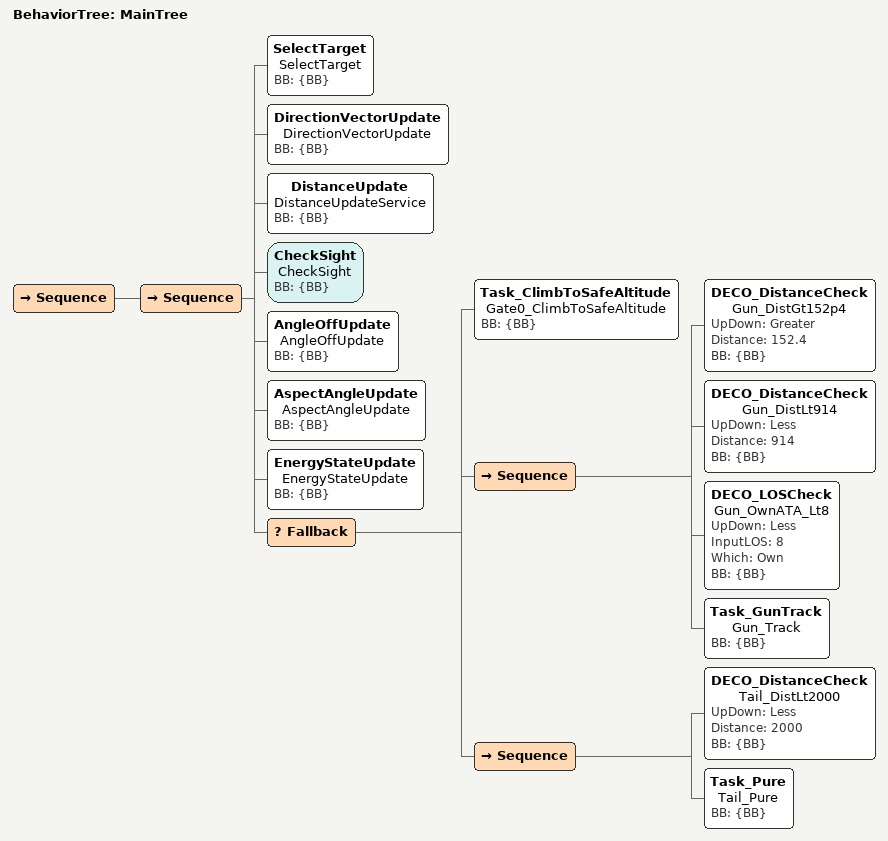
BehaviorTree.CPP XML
<root main_tree_to_execute = "MainTree">

  <BehaviorTree ID="MainTree">
    <Sequence>

        <!-- EF 부분 트리-->
        <Sequence>
          <SelectTarget name="SelectTarget" BB="{BB}"/>
          <DirectionVectorUpdate name="DirectionVectorUpdate" BB="{BB}"/>
          <DistanceUpdate name="DistanceUpdateService" BB="{BB}"/>
          <CheckSight name="CheckSight" BB="{BB}"/>
          <AngleOffUpdate name="AngleOffUpdate" BB="{BB}"/>
          <AspectAngleUpdate name="AspectAngleUpdate" BB="{BB}"/>
          <EnergyStateUpdate name="EnergyStateUpdate" BB="{BB}"/>

          <Fallback>

            <!-- GATE 0 - Survival. Absolute top priority, untouched from the original 8-node tree. -->
            <Task_ClimbToSafeAltitude name="Gate0_ClimbToSafeAltitude" BB="{BB}"/>

            <Sequence>
              <DECO_DistanceCheck name="Gun_DistGt152p4" UpDown="Greater" Distance="152.4" BB="{BB}"/>
              <DECO_DistanceCheck name="Gun_DistLt914" UpDown="Less" Distance="914" BB="{BB}"/>
              <DECO_LOSCheck name="Gun_OwnATA_Lt8" UpDown="Less" InputLOS="8" Which="Own" BB="{BB}"/>
              <Task_GunTrack name="Gun_Track" BB="{BB}"/>
            </Sequence>

            <!-- GATE 2 - Merge & neutral-fight detection. -->

            <!-- GATE 2.5 MOVED 2026-08-06: it now sits directly under Gate 0, above Gate 1.
                 See the block there for the measurement that motivated the move. -->

            <Sequence>
              <DECO_DistanceCheck name="Tail_DistLt2000" UpDown="Less" Distance="2000" BB="{BB}"/>
              <Task_Pure name="Tail_Pure" BB="{BB}"/>
            </Sequence>

          </Fallback>

        </Sequence>

    </Sequence>
  </BehaviorTree>

</root>
